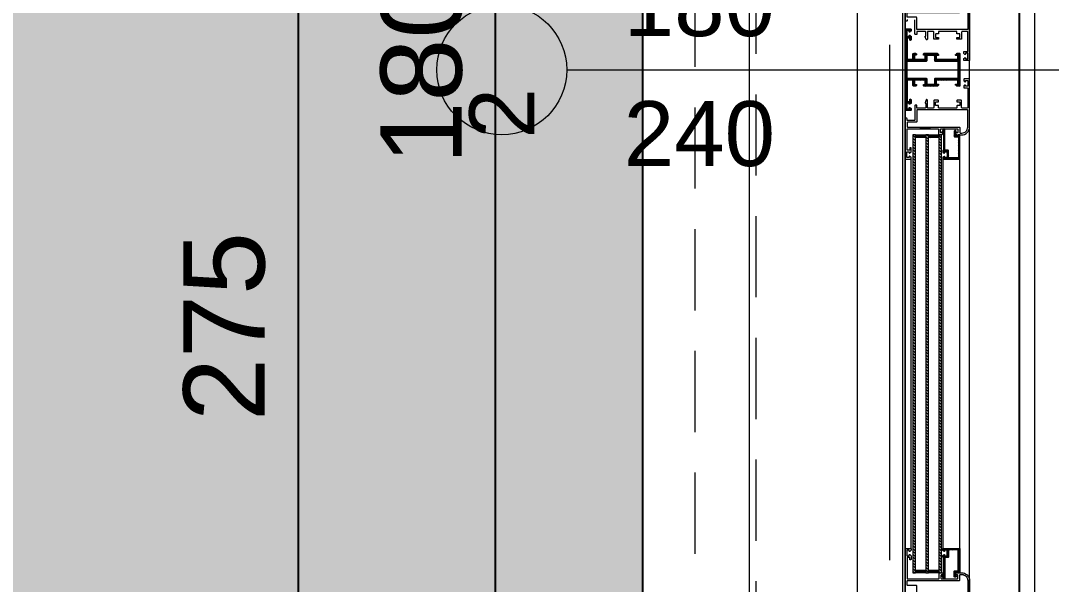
# Model space of a CAD drawing. Header units: centimetres. Extents: x 86156 to 91557, y -55119 to -48172.
# Drawn here: x 87625 to 87783.7, y -53124.6 to -53037.7 of the extents above; entities that cross this region are included whole.
import ezdxf

# ---------------------------------------------------------------- set-up
doc = ezdxf.new("R2010")
doc.units = ezdxf.units.CM
doc.header["$LTSCALE"] = 50
doc.header["$MEASUREMENT"] = 0
for name, pattern in [('23486-A01$0${ Chain Double-Dash }', [0]), ('CACHE', [0.375, 0.25, -0.125]), ('CACHE2', [4.7625, 3.175, -1.5875])]:
    doc.linetypes.add(name, pattern=pattern)
doc.layers.get('0').update_dxf_attribs({"color": 8})
for name, color, linetype, lineweight in [('BETON CACHE', 4, 'CACHE', 5), ('BETON HACHURE', 253, 'Continuous', 13), ('MACONNERIE COUPE', 7, 'Continuous', 30), ('mobilimi', 8, 'Continuous', 9), ('WINDOWS', 21, 'Continuous', 5)]:
    doc.layers.add(name, color=color, linetype=linetype, lineweight=lineweight)
doc.layers.add('BORD', color=5, linetype='Continuous')
doc.layers.add('COTE 50ème', color=1, linetype='Continuous')
doc.layers.add('FMULT', color=150, linetype='Continuous', plot=False)
doc.layers.add('HORS GEL', color=7, linetype='CACHE', lineweight=15, true_color=0x00661a)
doc.styles.add('GENERATED_STYLE_1', font='arial.ttf')
doc.styles.add('RS_TXT_50', font='arial.ttf', dxfattribs={"height": 12.5})
doc.dimstyles.new('RS_50CM_LINEAIRE', dxfattribs={"dimscale": 5, "dimtxt": 12.5, "dimasz": 1.5, "dimexe": 1, "dimexo": 2.5, "dimgap": 1, "dimtad": 1, "dimdec": 1, "dimrnd": 0.5, "dimdsep": 46, "dimtxsty": 'RS_TXT_50', "dimblk1": 'ARCHTICK', "dimblk2": 'ARCHTICK', "dimsah": 1, "dimcen": 2.5, "dimdle": 1, "dimclrt": 4, "dimadec": 0, "dimazin": 2, "dimtfac": 1, "dimtdec": 1, "dimtix": 1, "dimtmove": 2, "dimatfit": 3, "dimfxl": 1, "dimtolj": 1, "dimtzin": 0, "dimarcsym": 0})
pattern_1 = [(135, (-46708.70849, -43852.52553), (-0.08838834765, -0.08838834765), [])]

# ---------------------------------------------------------------- blocks, each defined once
blk = doc.blocks.new('A$Ccef6f35f')
at = {"layer": 'HORS GEL', "linetype": '23486-A01$0${ Chain Double-Dash }', "ltscale": 1.2}
blk.add_line((-525, -1195), (-525, -4150), dxfattribs=at)
blk = doc.blocks.new('_ArchTick')
at = {"color": 0, "linetype": 'ByBlock', "const_width": 0.15}
blk.add_lwpolyline([(-0.5, -0.5), (0.5, 0.5)], dxfattribs=at)
blk = doc.blocks.new('*D1737')
at = {"layer": 'COTE 50ème', "color": 0, "lineweight": -2, "ltscale": 0.5, "transparency": 16777216}
for p, q in [((87667.76, -53227.36), (87667.76, -52942.36)), ((87716.26, -52947.36), (87662.76, -52947.36)), ((87716.26, -53222.36), (87662.76, -53222.36))]:
    blk.add_line(p, q, dxfattribs=at)
at = {"layer": 'Defpoints', "color": 0, "ltscale": 0.5, "transparency": 16777216}
for p in [(87667.76, -52947.36), (87728.76, -52947.36), (87728.76, -53222.36)]:
    blk.add_point(p, dxfattribs=at)
at = {"layer": 'COTE 50ème', "color": 0, "lineweight": -2, "ltscale": 0.5, "transparency": 16777216, "xscale": 7.5, "yscale": 7.5, "zscale": 7.5}
for p, rotation in [((87667.76, -52947.36), 90), ((87667.76, -53222.36), 270)]:
    blk.add_blockref('_ArchTick', p, dxfattribs=dict(at, rotation=rotation))
at = {"layer": 'COTE 50ème', "color": 4, "ltscale": 0.5, "transparency": 16777216, "insert": (87656.38, -53084.86), "char_height": 12.5, "attachment_point": 5, "rotation": 90, "style": 'RS_TXT_50'}
blk.add_mtext('\\A1;275', dxfattribs=at)
blk = doc.blocks.new('*D1745')
at = {"layer": 'COTE 50ème', "color": 0, "lineweight": -2, "ltscale": 0.5, "transparency": 16777216}
for p, q in [((87698.11, -53140.36), (87698.11, -52950.36)), ((87708.26, -52955.36), (87693.11, -52955.36)), ((87746.26, -53135.36), (87693.11, -53135.36))]:
    blk.add_line(p, q, dxfattribs=at)
at = {"layer": 'Defpoints', "color": 0, "ltscale": 0.5, "transparency": 16777216}
for p in [(87698.11, -52955.36), (87720.76, -52955.36), (87758.76, -53135.36)]:
    blk.add_point(p, dxfattribs=at)
at = {"layer": 'COTE 50ème', "color": 0, "lineweight": -2, "ltscale": 0.5, "transparency": 16777216, "xscale": 7.5, "yscale": 7.5, "zscale": 7.5}
for p, rotation in [((87698.11, -52955.36), 90), ((87698.11, -53135.36), 270)]:
    blk.add_blockref('_ArchTick', p, dxfattribs=dict(at, rotation=rotation))
at = {"layer": 'COTE 50ème', "color": 4, "ltscale": 0.5, "transparency": 16777216, "insert": (87686.73, -53045.36), "char_height": 12.5, "attachment_point": 5, "rotation": 90, "style": 'RS_TXT_50'}
blk.add_mtext('\\A1;180', dxfattribs=at)

msp = doc.modelspace()

# ---------------------------------------------------------------- hatches: boundary and pattern name
at = {"layer": 'BETON HACHURE', "ltscale": 0.5, "transparency": 33554559}
h = msp.add_hatch(color=256, dxfattribs=at)
h.dxf.hatch_style = 1
h.paths.add_polyline_path([(89857.95, -49968.55), (89601.54, -49712.14), (89017.58, -49863.16), (88999.75, -49863.16), (88314.75, -49713.17), (88293.27, -49713.16), (87031.8, -49846.89), (86857.57, -50021.45), (86757.23, -51272.48), (86839.4, -52045.38), (86669.47, -52571.17), (86746.67, -53900.72), (86983.5, -54130.12), (88279.55, -54131.55), (88279.55, -54261.56), (89504.55, -54261.56), (89504.55, -54401.56), (90492.95, -54401.56), (90492.95, -51921.06), (89857.95, -51772.6)])
h.paths.add_polyline_path([(89837.95, -51788.46), (90472.95, -51936.92), (90472.95, -54381.56), (89524.55, -54381.56), (89524.55, -54241.56), (88299.55, -54241.56), (88299.55, -54111.57), (86991.6, -54110.13), (86766.18, -53891.78), (86689.65, -52573.76), (86859.73, -52047.49), (86777.31, -51272.22), (86876.91, -50030.38), (87040.95, -49866.03), (88294.32, -49733.16), (88312.58, -49733.17), (88997.58, -49883.16), (89020.13, -49883.16), (89595.48, -49734.36), (89837.95, -49976.84)], flags=16)
at = {"layer": 'mobilimi', "lineweight": 5, "ltscale": 2, "true_color": 0x58ba48, "transparency": 33554559}
h = msp.add_hatch(color=85, dxfattribs=at)
h.dxf.hatch_style = 1
h.paths.add_polyline_path([(86885.9, -52082.36), (86837.75, -52082.36), (86678.75, -52572.36), (86755.64, -53896.61), (86987.23, -54120.93), (88175.5, -54121.64), (88175.5, -54057.37), (88083.76, -54057.37), (88083.76, -53782.37), (88169.25, -53782.37), (88169.25, -53350.47), (87786.76, -53350.47), (87786.76, -53380.36), (87720.76, -53380.36), (87720.76, -52789.36), (87750.76, -52789.36), (87750.76, -52079.36)])
at = {"layer": 'WINDOWS'}
h = msp.add_hatch(color=140, dxfattribs=at)
h.dxf.hatch_style = 1
h.paths.add_polyline_path([(89018.83, -49872.96), (88998.69, -49872.96), (88313.69, -49722.97), (88293.78, -49722.96), (87036.29, -49856.27), (86867.05, -50025.82), (86767.07, -51272.35), (86849.36, -52046.42), (86679.36, -52572.44), (86756.23, -53896.34), (86987.47, -54120.32), (88289.35, -54121.76), (88289.35, -54251.76), (89514.35, -54251.76), (89514.35, -54391.76), (90483.15, -54391.76), (90483.15, -51928.83), (89848.15, -51780.37), (89848.15, -49972.61), (89598.57, -49723.03)])
h.paths.add_polyline_path([(89597.96, -49725.25), (89846.15, -49973.44), (89846.15, -51781.96), (90481.15, -51930.42), (90481.15, -54389.76), (89516.35, -54389.76), (89516.35, -54249.76), (88291.35, -54249.76), (88291.35, -54119.77), (86988.28, -54118.32), (86758.18, -53895.45), (86681.38, -52572.7), (86851.4, -52046.63), (86769.08, -51272.33), (86868.98, -50026.72), (87037.2, -49858.18), (88293.89, -49724.96), (88313.47, -49724.97), (88998.47, -49874.96), (89019.08, -49874.96)], flags=16)
h = msp.add_hatch(dxfattribs=at)
h.set_pattern_fill('ANSI31', color=256, angle=450)
h.set_pattern_definition(pattern_1)
h.paths.add_polyline_path([(87761.44, -53050.14, 0.414214), (87761.5, -53050.2), (87761.8, -53050.2, 0.414214), (87761.85, -53050.14), (87761.85, -53049.93, -1), (87762.06, -53049.93), (87762.06, -53050.46, -0.250765), (87762.03, -53050.51), (87761.87, -53050.62, -0.599022), (87761.78, -53050.57), (87761.78, -53050.5, 0.414214), (87761.72, -53050.44), (87761.46, -53050.44, 0.414214), (87761.41, -53050.5), (87761.41, -53051.28, 0.414214), (87761.46, -53051.34), (87761.72, -53051.34, 0.414214), (87761.78, -53051.28), (87761.78, -53051.17, -0.599022), (87761.87, -53051.12), (87762.03, -53051.23, -0.250765), (87762.06, -53051.28), (87762.06, -53051.52, -0.414214), (87762, -53051.58), (87761.22, -53051.58, -0.414214), (87761.16, -53051.52), (87761.16, -53045.31), (87761.16, -53039.09, -0.414214), (87761.22, -53039.03), (87762, -53039.03, -0.414214), (87762.06, -53039.09), (87762.06, -53039.33, -0.250765), (87762.03, -53039.38), (87761.87, -53039.49, -0.599022), (87761.78, -53039.45), (87761.78, -53039.33, 0.414214), (87761.72, -53039.28), (87761.46, -53039.28, 0.414214), (87761.41, -53039.33), (87761.41, -53040.12, 0.414214), (87761.46, -53040.17), (87761.72, -53040.17, 0.414214), (87761.78, -53040.12), (87761.78, -53040.04, -0.599022), (87761.87, -53040), (87762.03, -53040.11, -0.250765), (87762.06, -53040.15), (87762.06, -53040.69, -1), (87761.85, -53040.69), (87761.85, -53040.47, 0.414214), (87761.8, -53040.42), (87761.5, -53040.42, 0.414214), (87761.44, -53040.47), (87761.44, -53043.65, 0.414214), (87761.5, -53043.7), (87762.23, -53043.7, 0.414214), (87762.32, -53043.61), (87762.32, -53042.95, -0.414214), (87762.51, -53042.77), (87762.76, -53042.77, -0.198912), (87762.8, -53042.78), (87762.86, -53042.84, -0.198912), (87762.88, -53042.88), (87762.88, -53042.99, -0.414214), (87762.82, -53043.05), (87762.66, -53043.05, 0.414214), (87762.6, -53043.1), (87762.6, -53043.61, 0.414214), (87762.69, -53043.7), (87764.15, -53043.7, 0.414214), (87764.24, -53043.61), (87764.24, -53043.1, 0.414214), (87764.19, -53043.05), (87764.02, -53043.05, -0.414214), (87763.96, -53042.99), (87763.96, -53042.88, -0.198912), (87763.98, -53042.84), (87764.04, -53042.78, -0.198912), (87764.08, -53042.77), (87766.09, -53042.77, -0.198912), (87766.13, -53042.78), (87766.28, -53042.94, -0.198912), (87766.3, -53042.98), (87766.3, -53043.05, -0.414214), (87766.24, -53043.1), (87766.05, -53043.1, 0.340481), (87765.92, -53043.2), (87765.92, -53043.61, 0.414214), (87766.02, -53043.7), (87769.19, -53043.7, 0.414214), (87769.28, -53043.61), (87769.28, -53043.2, 0.414214), (87769.19, -53043.1), (87768.97, -53043.1, -0.414214), (87768.91, -53043.05), (87768.91, -53042.98, -0.198912), (87768.93, -53042.94), (87769.08, -53042.78, -0.198912), (87769.12, -53042.77), (87769.51, -53042.77, -0.414214), (87769.56, -53042.82), (87769.56, -53045.31), (87769.56, -53047.79, -0.414214), (87769.51, -53047.85), (87769.12, -53047.85, -0.198912), (87769.08, -53047.83), (87768.93, -53047.68, -0.198912), (87768.91, -53047.64), (87768.91, -53047.57, -0.414214), (87768.97, -53047.51), (87769.19, -53047.51, 0.414214), (87769.28, -53047.42), (87769.28, -53047.01, 0.414214), (87769.19, -53046.91), (87766.02, -53046.91, 0.414214), (87765.92, -53047.01), (87765.92, -53047.42, 0.340481), (87766.05, -53047.51), (87766.24, -53047.51, -0.414214), (87766.3, -53047.57), (87766.3, -53047.64, -0.198912), (87766.28, -53047.68), (87766.13, -53047.83, -0.198912), (87766.09, -53047.85), (87764.08, -53047.85, -0.198912), (87764.04, -53047.83), (87763.98, -53047.77, -0.198912), (87763.96, -53047.73), (87763.96, -53047.62, -0.414214), (87764.02, -53047.57), (87764.19, -53047.57, 0.414214), (87764.24, -53047.51), (87764.24, -53047.01, 0.414214), (87764.15, -53046.91), (87762.69, -53046.91, 0.414214), (87762.6, -53047.01), (87762.6, -53047.51, 0.414214), (87762.66, -53047.57), (87762.82, -53047.57, -0.414214), (87762.88, -53047.62), (87762.88, -53047.73, -0.198912), (87762.86, -53047.77), (87762.8, -53047.83, -0.198912), (87762.76, -53047.85), (87762.51, -53047.85, -0.414214), (87762.32, -53047.66), (87762.32, -53047.01, 0.414214), (87762.23, -53046.91), (87761.5, -53046.91, 0.414214), (87761.44, -53046.97)])
h.paths.add_polyline_path([(87761.5, -53046.63), (87764.43, -53046.63), (87764.52, -53046.73), (87764.52, -53047.47), (87764.62, -53047.57), (87765.55, -53047.57), (87765.64, -53047.47), (87765.64, -53046.73), (87765.74, -53046.63), (87769.23, -53046.63), (87769.28, -53046.58), (87769.28, -53045.31), (87769.28, -53044.04), (87769.23, -53043.98), (87765.74, -53043.98), (87765.64, -53043.89), (87765.64, -53043.14), (87765.55, -53043.05), (87764.62, -53043.05), (87764.52, -53043.14), (87764.52, -53043.89), (87764.43, -53043.98), (87761.5, -53043.98), (87761.44, -53044.04), (87761.44, -53045.31), (87761.44, -53046.58)], flags=16)
at = {"layer": 'WINDOWS', "transparency": 33554559}
h = msp.add_hatch(dxfattribs=at)
h.set_pattern_fill('ANSI31', color=256, angle=450)
h.set_pattern_definition(pattern_1)
h.paths.add_polyline_path([(87769.56, -53059.03, -0.414214), (87769.51, -53059.09), (87767, -53059.09, -0.414214), (87766.94, -53059.03), (87766.94, -53058.83, -0.250765), (87766.97, -53058.78), (87767.14, -53058.65, -0.599022), (87767.22, -53058.7), (87767.22, -53058.77, 0.414214), (87767.28, -53058.83), (87767.54, -53058.83, 0.414214), (87767.6, -53058.77), (87767.6, -53058.02, 0.414214), (87767.54, -53057.97), (87767.28, -53057.97, 0.414214), (87767.22, -53058.02), (87767.22, -53058.1, -0.599022), (87767.14, -53058.14), (87766.97, -53058.01, -0.250765), (87766.94, -53057.97), (87766.94, -53057.76, -0.414214), (87767, -53057.71), (87767.04, -53057.71), (87767.04, -53055.02, 0.414214), (87766.98, -53054.96), (87766.91, -53054.96, -0.603122), (87766.83, -53054.82), (87767.07, -53054.46, -0.737396), (87767.24, -53054.51), (87767.24, -53057.65, 0.414214), (87767.3, -53057.71), (87767.75, -53057.71, -0.414214), (87767.84, -53057.8), (87767.84, -53058.81, 0.414214), (87767.9, -53058.86), (87769.25, -53058.86, 0.414214), (87769.34, -53058.77), (87769.34, -53055.73, 0.414214), (87769.25, -53055.63), (87768.78, -53055.63, -0.414214), (87768.69, -53055.54), (87768.69, -53054.8, -1.657435), (87768.93, -53054.93, 0.247394), (87768.91, -53054.98), (87768.91, -53055.35, 0.414214), (87768.97, -53055.41), (87769.32, -53055.41), (87769.32, -53055.35), (87769.56, -53055.35), (87769.56, -53055.41)])
at = {"layer": 'WINDOWS'}
h = msp.add_hatch(dxfattribs=at)
h.set_pattern_fill('ANSI31', color=140, scale=2.5, angle=450)
h.set_pattern_definition([(135, (-46708.9128, -43852.52553), (-0.2209708691, -0.2209708691), [])])
h.paths.add_polyline_path([(87762.35, -53055.35), (87762.34, -53122.79), (87762.74, -53122.79), (87762.75, -53055.35)])
h.paths.add_polyline_path([(87764.35, -53055.35), (87764.34, -53122.79), (87764.74, -53122.79), (87764.75, -53055.35)])
h.paths.add_polyline_path([(87766.34, -53055.34), (87766.34, -53122.78), (87766.74, -53122.78), (87766.74, -53055.34)])
at = {"layer": 'WINDOWS', "transparency": 33554559}
h = msp.add_hatch(dxfattribs=at)
h.set_pattern_fill('ANSI31', color=140, angle=450)
h.set_pattern_definition([(135, (-46708.90849, -43835.52553), (-0.08838834765, -0.08838834765), [])])
h.paths.add_polyline_path([(87764.34, -53122.79), (87762.74, -53122.79), (87762.74, -53122.39), (87764.34, -53122.39)])
h.paths.add_polyline_path([(87766.34, -53122.79), (87764.74, -53122.79), (87764.74, -53122.39), (87766.34, -53122.39)])
h.paths.add_polyline_path([(87764.35, -53055.75), (87762.75, -53055.75), (87762.75, -53055.35), (87764.35, -53055.35)])
h.paths.add_polyline_path([(87766.35, -53055.75), (87764.75, -53055.75), (87764.75, -53055.35), (87766.35, -53055.35)])
h = msp.add_hatch(dxfattribs=at)
h.set_pattern_fill('ANSI31', color=256, angle=450)
h.set_pattern_definition([(135, (-46708.71279, -43842.46996), (-0.08838834765, -0.08838834765), [])])
h.paths.add_polyline_path([(87769.32, -53122.78), (87769.32, -53122.72), (87768.96, -53122.72, 0.414214), (87768.9, -53122.78), (87768.9, -53123.15, 0.247394), (87768.93, -53123.2, -1.657435), (87768.68, -53123.33), (87768.68, -53122.59, -0.414214), (87768.77, -53122.5), (87769.24, -53122.5, 0.414214), (87769.33, -53122.41), (87769.33, -53119.36, 0.414214), (87769.24, -53119.27), (87767.89, -53119.27, 0.414214), (87767.84, -53119.33), (87767.84, -53120.34, -0.414214), (87767.74, -53120.43), (87767.29, -53120.43, 0.414214), (87767.24, -53120.48), (87767.24, -53123.62, -0.737396), (87767.07, -53123.67), (87766.83, -53123.32, -0.603122), (87766.9, -53123.17), (87766.98, -53123.17, 0.414214), (87767.03, -53123.12), (87767.03, -53120.43), (87767, -53120.43, -0.414214), (87766.94, -53120.37), (87766.94, -53120.17, -0.250765), (87766.96, -53120.12), (87767.13, -53119.99, -0.599022), (87767.22, -53120.04), (87767.22, -53120.11, 0.414214), (87767.28, -53120.17), (87767.54, -53120.17, 0.414214), (87767.59, -53120.11), (87767.59, -53119.36, 0.414214), (87767.54, -53119.31), (87767.28, -53119.31, 0.414214), (87767.22, -53119.36), (87767.22, -53119.44, -0.599022), (87767.13, -53119.49), (87766.96, -53119.36, -0.250765), (87766.94, -53119.31), (87766.94, -53119.1, -0.414214), (87767, -53119.05), (87769.5, -53119.05, -0.414214), (87769.56, -53119.1), (87769.56, -53122.72), (87769.56, -53122.78)])

# ---------------------------------------------------------------- linework, layer by layer
at = {"layer": 'BETON CACHE'}
msp.add_lwpolyline([(87728.75, -54122.37), (87778.75, -54122.37), (87778.75, -52057.37), (87728.75, -52057.37)], close=True, dxfattribs=at)
at = {"layer": 'BORD', "color": 2, "linetype": 'CACHE2', "lineweight": 5, "ltscale": 0.5}
msp.add_lwpolyline([(87758.76, -52088.99), (87758.76, -53342.47), (88183.76, -53342.47), (88183.76, -53782.37), (88083.76, -53782.37), (88083.76, -54057.37), (88183.76, -54057.37), (88183.76, -54122.37), (88288.76, -54122.37), (88288.76, -54187.37), (88918.76, -54187.37), (88918.76, -54122.37), (89648.76, -54122.37), (89648.76, -54187.37), (90278.76, -54187.37), (90278.76, -54122.37), (90383.76, -54122.37), (90383.76, -54057.37), (90483.76, -54057.37), (90483.76, -53782.37), (90383.76, -53782.37), (90383.76, -52462.37)], dxfattribs=at)
at = {"layer": 'BORD'}
msp.add_lwpolyline([(87778.76, -52864.36), (87986.26, -52863.36), (87986.26, -52835.36), (88183.76, -52835.36), (88183.76, -53323.36), (87778.76, -53323.36)], close=True, dxfattribs=at)
at = {"layer": 'FMULT', "ltscale": 0.5}
msp.add_lwpolyline([(86885.9, -52082.36), (86837.75, -52082.36), (86678.75, -52572.36), (86755.64, -53896.61), (86987.23, -54120.93), (88175.5, -54121.64), (88175.5, -54057.37), (88083.76, -54057.37), (88083.76, -53782.37), (88169.25, -53782.37), (88169.25, -53350.47), (87786.76, -53350.47), (87786.76, -53380.36), (87720.76, -53380.36), (87720.76, -52789.36), (87750.76, -52789.36), (87750.76, -52079.36)], close=True, dxfattribs=at)
at = {"layer": 'WINDOWS', "color": 165, "linetype": 'CACHE'}
msp.add_line((87738.16, -52955.36), (87738.16, -53135.36), dxfattribs=at)
at = {"layer": 'WINDOWS', "color": 165}
msp.add_line((87709.06, -53045.31), (87805.06, -53045.31), dxfattribs=at)
at = {"layer": 'WINDOWS'}
for p, q in [((87765.07, -53054.42), (87763.39, -53054.42)), ((87771.05, -53123.88), (87771.06, -53054.18)), ((87761.16, -53119.08), (87761.16, -53059.03)), ((87762.05, -53119.1), (87762.06, -53059.03)), ((87766.94, -53059.03), (87766.94, -53119.1)), ((87769.56, -53119.1), (87769.56, -53059.03))]:
    msp.add_line(p, q, dxfattribs=at)
at = {"layer": 'WINDOWS', "color": 165}
for points in [[(87761.16, -53135.36), (87761.16, -52955.36), (87737.16, -52955.36), (87737.16, -53135.36)], [(87760.76, -52955.76), (87760.76, -53134.96), (87761.16, -53135.36), (87761.16, -52955.36)], [(87771.06, -53135.36), (87771.06, -52955.36), (87781.06, -52955.36), (87781.06, -53135.36)]]:
    msp.add_lwpolyline(points, close=True, dxfattribs=at)
at = {"layer": 'WINDOWS'}
for points in [[(87761.16, -52955.36), (87761.16, -53135.36), (87771.06, -53135.36), (87771.06, -52955.36)], [(87769.28, -53045.31), (87769.28, -53046.58), (87769.23, -53046.63), (87765.74, -53046.63), (87765.64, -53046.73), (87765.64, -53047.47), (87765.55, -53047.57), (87764.62, -53047.57), (87764.52, -53047.47), (87764.52, -53046.73), (87764.43, -53046.63), (87761.5, -53046.63), (87761.44, -53046.58), (87761.44, -53045.31), (87761.44, -53044.04), (87761.5, -53043.98), (87764.43, -53043.98), (87764.52, -53043.89), (87764.52, -53043.14), (87764.62, -53043.05), (87765.55, -53043.05), (87765.64, -53043.14), (87765.64, -53043.89), (87765.74, -53043.98), (87769.23, -53043.98), (87769.28, -53044.04)]]:
    msp.add_lwpolyline(points, close=True, dxfattribs=at)
for points in [[(87761.44, -53037.56), (87761.44, -53037.77, -0.414214), (87761.39, -53037.82), (87761.22, -53037.82, -0.414214), (87761.16, -53037.77), (87761.16, -53031.59, -0.414214)], [(87771.06, -53036.48), (87771.06, -53043.83, -0.414214), (87771, -53043.89), (87770.22, -53043.89, -0.414214), (87770.16, -53043.83), (87770.16, -53043.63, -0.250765), (87770.18, -53043.58), (87770.35, -53043.45, -0.599022), (87770.44, -53043.5), (87770.44, -53043.59, 0.414214), (87770.5, -53043.65), (87770.76, -53043.65, 0.414214), (87770.81, -53043.59), (87770.81, -53042.81, 0.414214), (87770.76, -53042.75), (87770.5, -53042.75, 0.414214), (87770.44, -53042.81), (87770.44, -53042.9, -0.599022), (87770.35, -53042.95), (87770.18, -53042.81, -0.250765), (87770.16, -53042.77), (87770.16, -53042.56, -0.414214), (87770.22, -53042.51), (87770.72, -53042.51, 0.414214), (87770.78, -53042.45), (87770.78, -53039.5, 0.414214), (87770.68, -53039.41), (87769.94, -53039.41, 0.414214), (87769.84, -53039.5), (87769.84, -53040.53, -0.414214), (87769.75, -53040.62), (87769.19, -53040.62, -0.414214), (87769.1, -53040.53), (87769.1, -53040.4, -0.414214), (87769.15, -53040.34), (87769.51, -53040.34, 0.414214), (87769.56, -53040.29), (87769.56, -53039.84, 0.414214), (87769.51, -53039.78), (87769.15, -53039.78, -0.414214), (87769.1, -53039.73), (87769.1, -53039.46, 0.414214), (87769.04, -53039.41), (87766.35, -53039.41, 0.414214), (87766.3, -53039.46), (87766.3, -53039.73, -0.414214), (87766.24, -53039.78), (87765.89, -53039.78, 0.414214), (87765.83, -53039.84), (87765.83, -53040.29, 0.414214), (87765.89, -53040.34), (87766.24, -53040.34, -0.414214), (87766.3, -53040.4), (87766.3, -53040.53, -0.414214), (87766.2, -53040.62), (87765.64, -53040.62, -0.414214), (87765.55, -53040.53), (87765.55, -53039.5, 0.414214), (87765.46, -53039.41), (87764.67, -53039.41, 0.414214), (87764.58, -53039.5), (87764.58, -53040.62, -0.809546), (87764.4, -53040.66), (87764.21, -53040.23, -0.543142), (87764.26, -53040.15, 0.414214), (87764.32, -53040.1), (87764.32, -53039.5, 0.414214), (87764.22, -53039.41), (87762.99, -53039.41, 0.414214), (87762.94, -53039.46), (87762.94, -53039.82, -0.414214), (87762.88, -53039.87), (87762.71, -53039.87, -0.414214), (87762.66, -53039.82), (87762.66, -53037.6, 0.414214)], [(87761.16, -53125.28), (87761.16, -53119.1, -0.414214), (87761.21, -53119.05), (87762, -53119.05, -0.414214), (87762.05, -53119.1), (87762.05, -53119.31, -0.250765), (87762.03, -53119.36), (87761.86, -53119.49, -0.599022), (87761.77, -53119.44), (87761.77, -53119.35, 0.414214), (87761.72, -53119.29), (87761.46, -53119.29, 0.414214), (87761.4, -53119.35), (87761.4, -53120.13, 0.414214), (87761.46, -53120.19), (87761.72, -53120.19, 0.414214), (87761.77, -53120.13), (87761.77, -53120.04, -0.599022), (87761.86, -53119.99), (87762.03, -53120.12, -0.250765), (87762.05, -53120.17), (87762.05, -53120.75, -0.414214), (87762, -53120.8), (87761.9, -53120.8, -0.414214), (87761.85, -53120.75), (87761.85, -53120.48, 0.414214), (87761.79, -53120.43), (87761.49, -53120.43, 0.414214), (87761.44, -53120.48), (87761.44, -53123.66, 0.414214), (87761.49, -53123.71), (87766.32, -53123.71, 0.414214), (87766.38, -53123.66), (87766.38, -53122.84, -0.414214), (87766.44, -53122.78), (87766.82, -53122.78, -0.198912), (87766.86, -53122.8), (87767.02, -53122.95, -0.198912), (87767.03, -53122.99), (87767.03, -53123.06, -0.414214), (87766.98, -53123.12), (87766.75, -53123.12, 0.414214), (87766.66, -53123.21), (87766.66, -53123.62, 0.414214), (87766.75, -53123.71), (87769.18, -53123.71, 0.414214), (87769.28, -53123.62), (87769.28, -53123.21, 0.414214), (87769.18, -53123.12), (87768.96, -53123.12, -0.414214), (87768.9, -53123.06), (87768.9, -53122.99, -0.198912), (87768.92, -53122.95), (87769.07, -53122.8, -0.198912), (87769.11, -53122.78), (87769.84, -53122.78, -0.414214), (87771.05, -53123.99), (87771.05, -53131.35, -0.414214)]]:
    msp.add_lwpolyline(points, format="xyb", dxfattribs=at)
at = {"layer": 'WINDOWS', "color": 165}
msp.add_lwpolyline([(87699.06, -53055.31, -1), (87699.06, -53035.31, -1)], format="xyb", close=True, dxfattribs=at)
at = {"layer": 'WINDOWS'}
for points in [[(87769.56, -53035.64, -0.414214), (87769.66, -53035.54), (87769.88, -53035.54), (87769.88, -53035.54, -0.414214), (87770.78, -53036.48), (87770.78, -53039.07, -0.414214), (87770.72, -53039.13), (87762.99, -53039.13, -0.414214), (87762.94, -53039.07), (87762.94, -53037.32, 0.414214), (87762.84, -53037.22), (87761.54, -53037.22, -0.414214), (87761.44, -53037.13), (87761.44, -53036.57, -0.414214), (87761.54, -53036.48), (87769.47, -53036.48, 0.414214), (87769.56, -53036.38)], [(87769.56, -53045.31), (87769.56, -53047.79, -0.414214), (87769.51, -53047.85), (87769.12, -53047.85, -0.198912), (87769.08, -53047.83), (87768.93, -53047.68, -0.198912), (87768.91, -53047.64), (87768.91, -53047.57, -0.414214), (87768.97, -53047.51), (87769.19, -53047.51, 0.414214), (87769.28, -53047.42), (87769.28, -53047.01, 0.414214), (87769.19, -53046.91), (87766.02, -53046.91, 0.414214), (87765.92, -53047.01), (87765.92, -53047.42, 0.340481), (87766.05, -53047.51), (87766.24, -53047.51, -0.414214), (87766.3, -53047.57), (87766.3, -53047.64, -0.198912), (87766.28, -53047.68), (87766.13, -53047.83, -0.198912), (87766.09, -53047.85), (87764.08, -53047.85, -0.198912), (87764.04, -53047.83), (87763.98, -53047.77, -0.198912), (87763.96, -53047.73), (87763.96, -53047.62, -0.414214), (87764.02, -53047.57), (87764.19, -53047.57, 0.414214), (87764.24, -53047.51), (87764.24, -53047.01, 0.414214), (87764.15, -53046.91), (87762.69, -53046.91, 0.414214), (87762.6, -53047.01), (87762.6, -53047.51, 0.414214), (87762.66, -53047.57), (87762.82, -53047.57, -0.414214), (87762.88, -53047.62), (87762.88, -53047.73, -0.198912), (87762.86, -53047.77), (87762.8, -53047.83, -0.198912), (87762.76, -53047.85), (87762.51, -53047.85, -0.414214), (87762.32, -53047.66), (87762.32, -53047.01, 0.414214), (87762.23, -53046.91), (87761.5, -53046.91, 0.414214), (87761.44, -53046.97), (87761.44, -53050.14, 0.414214), (87761.5, -53050.2), (87761.8, -53050.2, 0.414214), (87761.85, -53050.14), (87761.85, -53049.93, -1), (87762.06, -53049.93), (87762.06, -53050.46, -0.250765), (87762.03, -53050.51), (87761.87, -53050.62, -0.599022), (87761.78, -53050.57), (87761.78, -53050.5, 0.414214), (87761.72, -53050.44), (87761.46, -53050.44, 0.414214), (87761.41, -53050.5), (87761.41, -53051.28, 0.414214), (87761.46, -53051.34), (87761.72, -53051.34, 0.414214), (87761.78, -53051.28), (87761.78, -53051.17, -0.599022), (87761.87, -53051.12), (87762.03, -53051.23, -0.250765), (87762.06, -53051.28), (87762.06, -53051.52, -0.414214), (87762, -53051.58), (87761.22, -53051.58, -0.414214), (87761.16, -53051.52), (87761.16, -53045.31), (87761.16, -53039.09, -0.414214), (87761.22, -53039.03), (87762, -53039.03, -0.414214), (87762.06, -53039.09), (87762.06, -53039.33, -0.250765), (87762.03, -53039.38), (87761.87, -53039.49, -0.599022), (87761.78, -53039.45), (87761.78, -53039.33, 0.414214), (87761.72, -53039.28), (87761.46, -53039.28, 0.414214), (87761.41, -53039.33), (87761.41, -53040.12, 0.414214), (87761.46, -53040.17), (87761.72, -53040.17, 0.414214), (87761.78, -53040.12), (87761.78, -53040.04, -0.599022), (87761.87, -53040), (87762.03, -53040.11, -0.250765), (87762.06, -53040.15), (87762.06, -53040.69, -1), (87761.85, -53040.69), (87761.85, -53040.47, 0.414214), (87761.8, -53040.42), (87761.5, -53040.42, 0.414214), (87761.44, -53040.47), (87761.44, -53043.65, 0.414214), (87761.5, -53043.7), (87762.23, -53043.7, 0.414214), (87762.32, -53043.61), (87762.32, -53042.95, -0.414214), (87762.51, -53042.77), (87762.76, -53042.77, -0.198912), (87762.8, -53042.78), (87762.86, -53042.84, -0.198912), (87762.88, -53042.88), (87762.88, -53042.99, -0.414214), (87762.82, -53043.05), (87762.66, -53043.05, 0.414214), (87762.6, -53043.1), (87762.6, -53043.61, 0.414214), (87762.69, -53043.7), (87764.15, -53043.7, 0.414214), (87764.24, -53043.61), (87764.24, -53043.1, 0.414214), (87764.19, -53043.05), (87764.02, -53043.05, -0.414214), (87763.96, -53042.99), (87763.96, -53042.88, -0.198912), (87763.98, -53042.84), (87764.04, -53042.78, -0.198912), (87764.08, -53042.77), (87766.09, -53042.77, -0.198912), (87766.13, -53042.78), (87766.28, -53042.94, -0.198912), (87766.3, -53042.98), (87766.3, -53043.05, -0.414214), (87766.24, -53043.1), (87766.05, -53043.1, 0.340481), (87765.92, -53043.2), (87765.92, -53043.61, 0.414214), (87766.02, -53043.7), (87769.19, -53043.7, 0.414214), (87769.28, -53043.61), (87769.28, -53043.2, 0.414214), (87769.19, -53043.1), (87768.97, -53043.1, -0.414214), (87768.91, -53043.05), (87768.91, -53042.98, -0.198912), (87768.93, -53042.94), (87769.08, -53042.78, -0.198912), (87769.12, -53042.77), (87769.51, -53042.77, -0.414214), (87769.56, -53042.82)], [(87771.06, -53046.78, 0.414214), (87771, -53046.73), (87770.22, -53046.73, 0.414214), (87770.16, -53046.78), (87770.16, -53046.99, 0.250765), (87770.18, -53047.03), (87770.35, -53047.16, 0.599022), (87770.44, -53047.12), (87770.44, -53047.02, -0.414214), (87770.5, -53046.97), (87770.76, -53046.97, -0.414214), (87770.81, -53047.02), (87770.81, -53047.81, -0.414214), (87770.76, -53047.86), (87770.5, -53047.86, -0.414214), (87770.44, -53047.81), (87770.44, -53047.71, 0.599022), (87770.35, -53047.67), (87770.18, -53047.8, 0.250765), (87770.16, -53047.85), (87770.16, -53048.05, 0.414214), (87770.22, -53048.11), (87770.72, -53048.11, -0.414214), (87770.78, -53048.16), (87770.78, -53051.11, -0.414214), (87770.68, -53051.21), (87769.94, -53051.21, -0.414214), (87769.84, -53051.11), (87769.84, -53050.09, 0.414214), (87769.75, -53049.99), (87769.19, -53049.99, 0.414214), (87769.1, -53050.09), (87769.1, -53050.22, 0.414214), (87769.15, -53050.27), (87769.51, -53050.27, -0.414214), (87769.56, -53050.33), (87769.56, -53050.78, -0.414214), (87769.51, -53050.83), (87769.15, -53050.83, 0.414214), (87769.1, -53050.89), (87769.1, -53051.15, -0.414214), (87769.04, -53051.21), (87766.35, -53051.21, -0.414214), (87766.3, -53051.15), (87766.3, -53050.89, 0.414214), (87766.24, -53050.83), (87765.89, -53050.83, -0.414214), (87765.83, -53050.78), (87765.83, -53050.33, -0.414214), (87765.89, -53050.27), (87766.24, -53050.27, 0.414214), (87766.3, -53050.22), (87766.3, -53050.09, 0.414214), (87766.2, -53049.99), (87765.64, -53049.99, 0.414214), (87765.55, -53050.09), (87765.55, -53051.11, -0.414214), (87765.46, -53051.21), (87764.67, -53051.21, -0.414214), (87764.58, -53051.11), (87764.58, -53049.99, 0.809546), (87764.4, -53049.95), (87764.21, -53050.38, 0.543142), (87764.26, -53050.46, -0.414214), (87764.32, -53050.51), (87764.32, -53051.11, -0.414214), (87764.22, -53051.21), (87762.99, -53051.21, -0.414214), (87762.94, -53051.15), (87762.94, -53050.79, 0.414214), (87762.88, -53050.74), (87762.71, -53050.74, 0.414214), (87762.66, -53050.79), (87762.66, -53053.02, -0.414214), (87762.56, -53053.11), (87761.5, -53053.11, -0.414214), (87761.44, -53053.05), (87761.44, -53052.85, 0.414214), (87761.39, -53052.79), (87761.22, -53052.79, 0.414214), (87761.16, -53052.85), (87761.16, -53059.03, 0.414214), (87761.22, -53059.08), (87762, -53059.08, 0.414214), (87762.06, -53059.03), (87762.06, -53058.82, 0.250765), (87762.03, -53058.77), (87761.87, -53058.64, 0.599022), (87761.78, -53058.69), (87761.78, -53058.78, -0.414214), (87761.72, -53058.84), (87761.46, -53058.84, -0.414214), (87761.41, -53058.78), (87761.41, -53058, -0.414214), (87761.46, -53057.94), (87761.72, -53057.94, -0.414214), (87761.78, -53058), (87761.78, -53058.09, 0.599022), (87761.87, -53058.14), (87762.03, -53058.01, 0.250765), (87762.06, -53057.96), (87762.06, -53057.38, 0.414214), (87762, -53057.33), (87761.91, -53057.33, 0.414214), (87761.85, -53057.38), (87761.85, -53057.65, -0.414214), (87761.8, -53057.7), (87761.5, -53057.7, -0.414214), (87761.44, -53057.65), (87761.44, -53054.47, -0.414214), (87761.5, -53054.42), (87766.23, -53054.42, -0.414214), (87766.29, -53054.47), (87766.29, -53055.29, 0.414214), (87766.35, -53055.35), (87766.73, -53055.35, 0.198912), (87766.77, -53055.33), (87766.93, -53055.18, 0.198912), (87766.94, -53055.14), (87766.94, -53055.07, 0.414214), (87766.89, -53055.01), (87766.66, -53055.01, -0.414214), (87766.57, -53054.92), (87766.57, -53054.51, -0.414214), (87766.66, -53054.42), (87769.19, -53054.42, -0.414214), (87769.28, -53054.51), (87769.28, -53054.92, -0.414214), (87769.19, -53055.01), (87768.97, -53055.01, 0.414214), (87768.91, -53055.07), (87768.91, -53055.14, 0.198912), (87768.93, -53055.18), (87769.08, -53055.33, 0.198912), (87769.12, -53055.35), (87769.84, -53055.35, 0.414214), (87771.06, -53054.14)], [(87769.56, -53054.98, 0.414214), (87769.66, -53055.07), (87769.88, -53055.07), (87769.88, -53055.07, 0.414214), (87770.78, -53054.14), (87770.78, -53051.54, 0.414214), (87770.72, -53051.49), (87762.99, -53051.49, 0.414214), (87762.94, -53051.54), (87762.94, -53053.3, -0.414214), (87762.84, -53053.39), (87761.54, -53053.39, 0.414214), (87761.44, -53053.48), (87761.44, -53054.04, 0.414214), (87761.54, -53054.14), (87769.47, -53054.14, -0.414214), (87769.56, -53054.23)], [(87769.32, -53055.41), (87768.97, -53055.41, -0.414214), (87768.91, -53055.35), (87768.91, -53054.98, -0.247394), (87768.93, -53054.93, 1.657435), (87768.69, -53054.8), (87768.69, -53055.54, 0.414214), (87768.78, -53055.63), (87769.25, -53055.63, -0.414214), (87769.34, -53055.73), (87769.34, -53058.77, -0.414214), (87769.25, -53058.86), (87767.9, -53058.86, -0.414214), (87767.84, -53058.81), (87767.84, -53057.8, 0.414214), (87767.75, -53057.71), (87767.3, -53057.71, -0.414214), (87767.24, -53057.65), (87767.24, -53054.51, 0.737396), (87767.07, -53054.46), (87766.83, -53054.82, 0.603122), (87766.91, -53054.96), (87766.98, -53054.96, -0.414214), (87767.04, -53055.02), (87767.04, -53057.71), (87767, -53057.71, 0.414214), (87766.94, -53057.76), (87766.94, -53057.97, 0.250765), (87766.97, -53058.01), (87767.14, -53058.14, 0.599022), (87767.22, -53058.1), (87767.22, -53058.02, -0.414214), (87767.28, -53057.97), (87767.54, -53057.97, -0.414214), (87767.6, -53058.02), (87767.6, -53058.77, -0.414214), (87767.54, -53058.83), (87767.28, -53058.83, -0.414214), (87767.22, -53058.77), (87767.22, -53058.7, 0.599022), (87767.14, -53058.65), (87766.97, -53058.78, 0.250765), (87766.94, -53058.83), (87766.94, -53059.03, 0.414214), (87767, -53059.09), (87769.51, -53059.09, 0.414214), (87769.56, -53059.03), (87769.56, -53055.41), (87769.56, -53055.35), (87769.32, -53055.35)], [(87769.32, -53122.72), (87768.96, -53122.72, 0.414214), (87768.9, -53122.78), (87768.9, -53123.15, 0.247394), (87768.93, -53123.2, -1.657435), (87768.68, -53123.33), (87768.68, -53122.59, -0.414214), (87768.77, -53122.5), (87769.24, -53122.5, 0.414214), (87769.33, -53122.41), (87769.33, -53119.36, 0.414214), (87769.24, -53119.27), (87767.89, -53119.27, 0.414214), (87767.84, -53119.33), (87767.84, -53120.34, -0.414214), (87767.74, -53120.43), (87767.29, -53120.43, 0.414214), (87767.24, -53120.48), (87767.24, -53123.62, -0.737396), (87767.07, -53123.67), (87766.83, -53123.32, -0.603122), (87766.9, -53123.17), (87766.98, -53123.17, 0.414214), (87767.03, -53123.12), (87767.03, -53120.43), (87767, -53120.43, -0.414214), (87766.94, -53120.37), (87766.94, -53120.17, -0.250765), (87766.96, -53120.12), (87767.13, -53119.99, -0.599022), (87767.22, -53120.04), (87767.22, -53120.11, 0.414214), (87767.28, -53120.17), (87767.54, -53120.17, 0.414214), (87767.59, -53120.11), (87767.59, -53119.36, 0.414214), (87767.54, -53119.31), (87767.28, -53119.31, 0.414214), (87767.22, -53119.36), (87767.22, -53119.44, -0.599022), (87767.13, -53119.49), (87766.96, -53119.36, -0.250765), (87766.94, -53119.31), (87766.94, -53119.1, -0.414214), (87767, -53119.05), (87769.5, -53119.05, -0.414214), (87769.56, -53119.1), (87769.56, -53122.72), (87769.56, -53122.78), (87769.32, -53122.78)], [(87769.56, -53123.15, -0.414214), (87769.65, -53123.06), (87769.88, -53123.06), (87769.88, -53123.06, -0.414214), (87770.77, -53123.99), (87770.77, -53126.59, -0.414214), (87770.72, -53126.64), (87762.99, -53126.64, -0.414214), (87762.93, -53126.59), (87762.93, -53124.83, 0.414214), (87762.84, -53124.74), (87761.53, -53124.74, -0.414214), (87761.44, -53124.65), (87761.44, -53124.09, -0.414214), (87761.53, -53123.99), (87769.46, -53123.99, 0.414214), (87769.56, -53123.9)]]:
    msp.add_lwpolyline(points, format="xyb", close=True, dxfattribs=at)
at = {"layer": 'WINDOWS', "color": 140}
for points in [[(87762.35, -53055.35), (87762.34, -53122.79), (87762.74, -53122.79), (87762.75, -53055.35)], [(87764.35, -53055.75), (87762.75, -53055.75), (87762.75, -53055.35), (87764.35, -53055.35)], [(87764.35, -53055.35), (87764.34, -53122.79), (87764.74, -53122.79), (87764.75, -53055.35)], [(87766.35, -53055.75), (87764.75, -53055.75), (87764.75, -53055.35), (87766.35, -53055.35)], [(87766.34, -53055.34), (87766.34, -53122.78), (87766.74, -53122.78), (87766.74, -53055.34)], [(87764.34, -53122.79), (87762.74, -53122.79), (87762.74, -53122.39), (87764.34, -53122.39)], [(87766.34, -53122.79), (87764.74, -53122.79), (87764.74, -53122.39), (87766.34, -53122.39)]]:
    msp.add_lwpolyline(points, close=True, dxfattribs=at)

# ---------------------------------------------------------------- block references
at = {"layer": 'MACONNERIE COUPE', "lineweight": 5, "ltscale": 0.5}
msp.add_blockref('A$Ccef6f35f', (88278.76, -50862.36), dxfattribs=at)

# ---------------------------------------------------------------- texts
at = {"layer": 'WINDOWS', "color": 165, "char_height": 10, "attachment_point": 1, "style": 'GENERATED_STYLE_1'}
for s, insert in [('\\A1;\\pt0;180{\\H0.66x;\\S^  ;}', (87717.82, -53030.13)), ('\\A1;\\pt0;240{\\H0.66x;\\S^  ;}', (87717.82, -53050.14))]:
    msp.add_mtext(s, dxfattribs=dict(at, insert=insert))
at = {"layer": 'WINDOWS', "color": 165, "insert": (87704.06, -53048.12), "char_height": 10, "attachment_point": 9, "rotation": 90, "style": 'GENERATED_STYLE_1'}
msp.add_mtext('\\A1;\\pt0;2', dxfattribs=at)

# ---------------------------------------------------------------- dimensions: what is measured, and where the dimension line sits
at = {"layer": 'COTE 50ème', "ltscale": 0.5}
for base, p1, p2, picture, middle in [((87667.76, -52947.36), (87728.76, -53222.36), (87728.76, -52947.36), '*D1737', (87656.38, -53084.86)), ((87698.11, -52955.36), (87758.76, -53135.36), (87720.76, -52955.36), '*D1745', (87686.73, -53045.36))]:
    dim = msp.add_linear_dim(base=base, p1=p1, p2=p2, angle=90, dimstyle='RS_50CM_LINEAIRE', dxfattribs=at)
    dim.commit()
    dim.dimension.update_dxf_attribs({"geometry": picture, "text_midpoint": middle})

doc.saveas('drawing.dxf')
